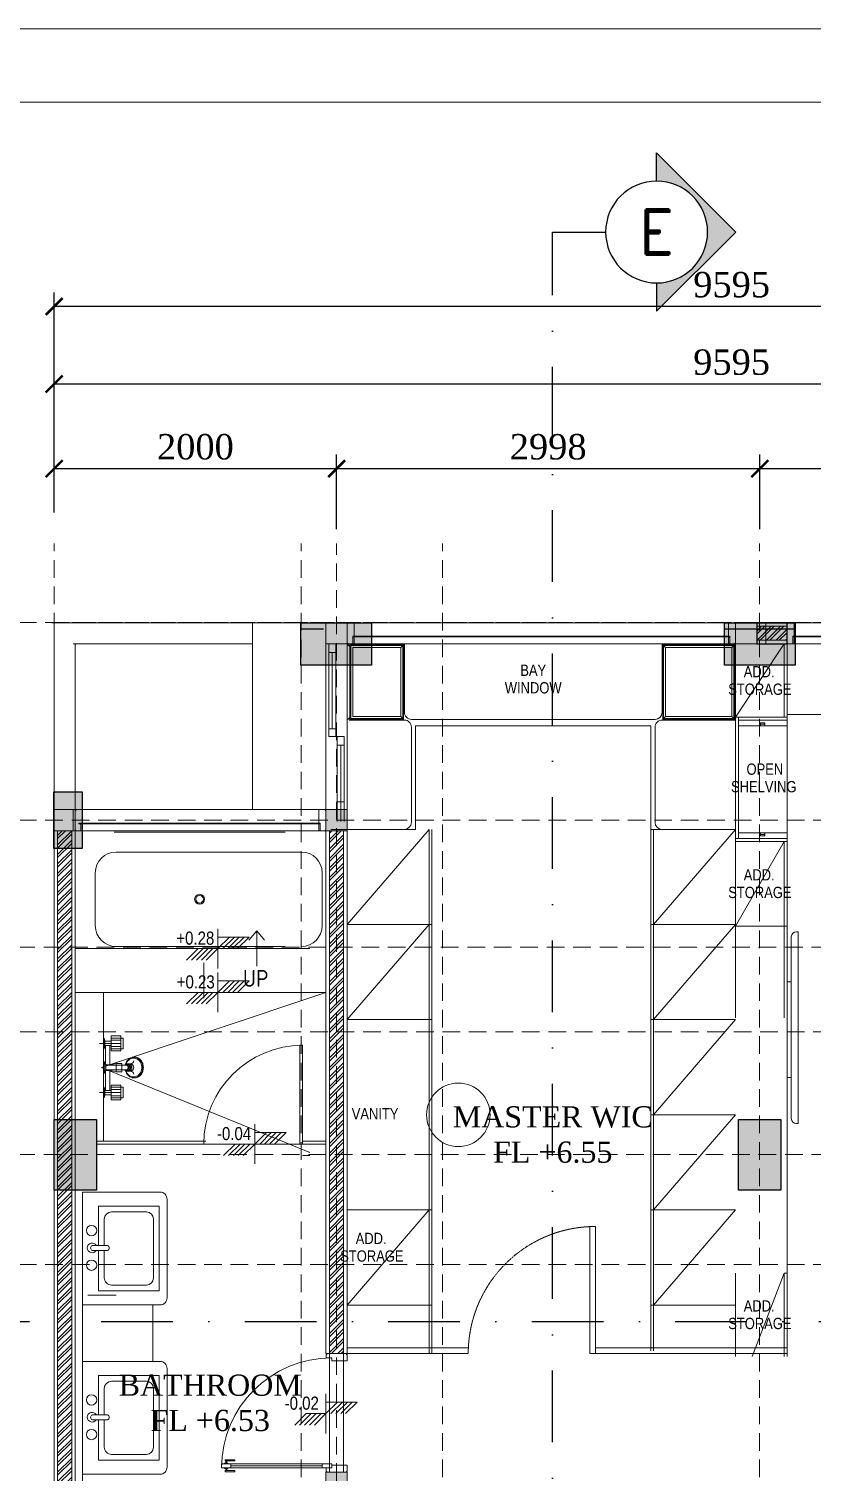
# Model space of a CAD drawing. Header units: millimetres. Extents: x -9564 to 494436, y -140371 to 4257.
# Drawn here: x 79834 to 85379, y -5972 to 4257 of the extents above; entities that cross this region are included whole.
import ezdxf
from ezdxf.enums import TextEntityAlignment as Align

# ---------------------------------------------------------------- set-up
doc = ezdxf.new("R2010")
doc.units = ezdxf.units.MM
doc.header["$MEASUREMENT"] = 0
for name, pattern in [('DASHDOTX2', [50.8, 25.4, -12.7, 0, -12.7]), ('DASHED2', [0.375, 0.25, -0.125]), ('HIDDEN2', [0.1875, 0.125, -0.0625]), ('SLD-Solid', [0])]:
    doc.linetypes.add(name, pattern=pattern)
doc.layers.get('DEFPOINTS').update_dxf_attribs({"lineweight": 18})
for name, color, linetype in [('1', 5, 'Continuous'), ('TEXT', 4, 'Continuous'), ('WALL', 90, 'Continuous')]:
    doc.layers.add(name, color=color, linetype=linetype)
for name, color, linetype, lineweight in [('28-Arsiran', 252, 'Continuous', 5), ('8', 8, 'Continuous', 5), ('AS', 8, 'HIDDEN2', 5), ('DIM', 1, 'Continuous', 5), ('DINDING', 1, 'Continuous', 20), ('DOOR OPENING', 4, 'SLD-Solid', 5), ('FURNITURE', 25, 'Continuous', 5), ('HATCH', 8, 'Continuous', 13), ('KOL', 5, 'Continuous', 18), ('LEGEND', 1, 'DASHED2', 50), ('TEXT 1', 210, 'Continuous', 5), ('XR-KOP A3_MOZART$0$KOP-A1$0$A-GRSKOP', 1, 'Continuous', 5)]:
    doc.layers.add(name, color=color, linetype=linetype, lineweight=lineweight)
doc.styles.add('0010-WKA13-TEXT', font='isocp.shx', dxfattribs={"height": 15})
doc.styles.add('Arial Narrow', font='ARIALN.TTF')
doc.styles.add('ROMAND', font='romand.shx', dxfattribs={"width": 0.7})
doc.styles.add('style1', font='times.ttf', dxfattribs={"height": 0.15})
doc.styles.add('style2', font='times.ttf', dxfattribs={"height": 0.18})
doc.dimstyles.new('ISO-25', dxfattribs={"dimtxt": 0.18, "dimasz": 0.12, "dimexe": 0.1, "dimexo": 0.1, "dimgap": 0.0625, "dimtad": 1, "dimtoh": 1, "dimdec": 0, "dimlfac": 1000, "dimtxsty": 'style2', "dimblk": 'ARCHTICK', "dimcen": 0.15, "dimclrd": 1, "dimclre": 1, "dimclrt": 4, "dimadec": 0, "dimazin": 0, "dimtfac": 1, "dimtdec": 0, "dimtmove": 0, "dimatfit": 3, "dimldrblk": 'OBLIQUE', "dimfxl": 1, "dimarcsym": 0})
pattern_1 = [(45, (-234119.49, -162929.193), (-33.675954, 33.675954), []), (45, (-234097.04, -162929.193), (-33.675954, 33.675954), [])]
pattern_2 = [(0, (0, 0), (0, 6.985), [5.08, -1.905]), (90, (0, 0), (-6.985, 4e-16), [5.08, -1.905])]

# ---------------------------------------------------------------- blocks, each defined once
blk = doc.blocks.new('as2')
at = {"layer": 'AS'}
for p, q in [((245.82, 142.109), (245.82, 163.539)), ((247.57, 142.109), (247.57, 163.539)), ((247.82, 142.271), (247.82, 163.539)), ((248.57, 142.109), (248.57, 163.539)), ((250.815, 142.109), (250.815, 163.539)), ((242.945, 162.978), (256.215, 162.978)), ((245.805, 162.978), (256.215, 162.978)), ((242.945, 161.578), (256.215, 161.578)), ((242.371, 160.678), (256.215, 160.678)), ((242.945, 160.078), (256.215, 160.078)), ((242.371, 159.208), (256.215, 159.208)), ((242.945, 158.428), (256.215, 158.428))]:
    blk.add_line(p, q, dxfattribs=at)
blk = doc.blocks.new('hsdh')
at = {"layer": 'XR-KOP A3_MOZART$0$KOP-A1$0$A-GRSKOP', "color": 0, "linetype": 'Continuous', "lineweight": 5}
blk.add_lwpolyline([(145480.1, 82601), (107945.4, 82601), (107945.4, 56196.5), (145480.1, 56196.5)], close=True, dxfattribs=at)
at = {"layer": 'XR-KOP A3_MOZART$0$KOP-A1$0$A-GRSKOP', "color": 5, "linetype": 'Continuous', "lineweight": 5}
blk.add_lwpolyline([(145016.9, 82137.7), (108408.6, 82137.7), (108408.6, 56659.8), (145016.9, 56659.8)], close=True, dxfattribs=at)
blk = doc.blocks.new('Shower - P')
for p, q in [((0, -146), (0, 146)), ((82, 146.3), (35.5, 146.3)), ((35.5, 146.3), (35.5, 76.3)), ((82, 146.3), (82, 76.3)), ((3, 136.3), (0, 136.3)), ((0, 126.3), (0, 96.3)), ((3, 86.3), (0, 86.3)), ((3, 136.3), (5.5, 121.3)), ((3, 136.3), (3, 86.3)), ((5.5, 101.3), (3, 86.3)), ((5.5, 121.3), (5.5, 101.3)), ((35.5, 121.3), (5.5, 121.3)), ((35.5, 101.3), (5.5, 101.3)), ((9, 101.3), (9, 10.2)), ((29, 101.3), (29, 11.1)), ((82, 76.3), (35.5, 76.3)), ((92, 136.3), (92, 86.3)), ((9, -111), (9, -16.1)), ((29, -111), (29, -17)), ((3, -96), (0, -96)), ((0, -136), (0, -106)), ((3, -146), (3, -96)), ((5.5, -111), (3, -96)), ((3, -146), (5.5, -131)), ((35.5, -111), (5.5, -111)), ((5.5, -131), (5.5, -111)), ((35.5, -131), (5.5, -131)), ((82, -86), (35.5, -86)), ((35.5, -156), (35.5, -86)), ((82, -156), (82, -86)), ((92, -146), (92, -96)), ((3, -146), (0, -146)), ((82, -156), (35.5, -156))]:
    blk.add_line(p, q)
at = {"color": 8}
for p, q in [((35.5, 111.3), (-19, 111.3)), ((92, 136.3), (35.5, 136.3)), ((82, 126.3), (35.5, 126.3)), ((82, 111.3), (35.5, 111.3)), ((82, 96.3), (35.5, 96.3)), ((92, 86.3), (35.5, 86.3)), ((35.5, -121), (-19, -121)), ((92, -96), (35.5, -96)), ((82, -106), (35.5, -106)), ((82, -121), (35.5, -121)), ((82, -136), (35.5, -136)), ((92, -146), (35.5, -146))]:
    blk.add_line(p, q, dxfattribs=at)
blk.add_lwpolyline([(60.4, 16.4), (60.4, -22.3), (86.1, -22.3), (86.1, 16.4)], close=True)
for centre, start, end in [((9.8, 220.3), 267.3376, 283.94297), ((9.8, -226.2), 76.05703, 92.6624)]:
    blk.add_arc(centre, 210, start, end)
blk = doc.blocks.new('TX 4225 - P')
for p, q in [((0, 0), (-26.5, 0)), ((0, 0), (26.5, 0)), ((0, -2.8), (-26.5, -2.8)), ((0, -10.5), (-13.5, -10.5)), ((-11.2, -10.5), (-11.2, -105.3)), ((0, -2.8), (26.5, -2.8)), ((0, -10.5), (13.5, -10.5)), ((11.2, -10.5), (11.2, -105.3))]:
    blk.add_line(p, q)
at = {"linetype": 'Continuous'}
for p, q in [((-26.5, 0), (-26.5, -2.8)), ((26.5, 0), (26.5, -2.8)), ((-26.5, -2.8), (-13.5, -10.5)), ((26.5, -2.8), (13.5, -10.5)), ((-17.8, -119), (-17.8, -128.2)), ((17.8, -119), (17.8, -128.2))]:
    blk.add_line(p, q, dxfattribs=at)
for points in [[(0, -185.1, -0.08228), (-18.8, -181.9, -0.091339), (-34.5, -173.1, -0.103805), (-45.4, -159.3, -0.114745), (-49.1, -143.8, -0.114745), (-45.5, -128.3, -0.103805), (-34.8, -114.4, -0.091339), (-19.2, -105.4, -0.017766), (-15.3, -104.2, -0.08413)], [(0, -180.4, -0.086014), (-17.3, -177.4, -0.092418), (-31.4, -169.2, -0.103199), (-41.2, -156.4, -0.112374), (-44.4, -142.1, -0.112374), (-41.2, -127.7, -0.103199), (-31.4, -114.9, -0.097293), (-16.5, -106.4, -0.086014)], [(-11.2, -99.8, 0.024317), (-12.5, -100.9, 0.101351), (-16.3, -106.2, 0.106183), (-17.6, -112.3, 0.106183), (-16.3, -118.5, 0.101351), (-12.5, -123.8, 0.095192), (-6.8, -127.3, 0.091252), (0, -128.6, 0.091252)], [(-11.2, -100.1, 0.019506), (-12.3, -100.9, 0.104907), (-16.1, -105.6, 0.119757), (-17.3, -110.8, 0.119757), (-16.1, -115.9, 0.104907), (-12.3, -120.6, 0.08904), (-6.8, -123.6, 0.080352), (0, -124.7, 0.080352)], [(-11.2, -104.6, 0.067587), (-11.6, -107.5, 0.101747), (-10.7, -111.7, 0.099781), (-8.2, -115.4, 0.097121), (-4.4, -117.8, 0.09532), (0, -118.6, 0.09532)], [(0, -128.6, 0.091252), (6.8, -127.3, 0.095192), (12.5, -123.8, 0.101351), (16.3, -118.5, 0.106183), (17.6, -112.3, 0.106183), (16.3, -106.2, 0.101351), (12.5, -100.9, 0.024317), (11.2, -99.8, 0.091252)], [(0, -124.7, 0.080352), (6.8, -123.6, 0.08904), (12.3, -120.6, 0.104907), (16.1, -115.9, 0.119757), (17.3, -110.8, 0.119757), (16.1, -105.6, 0.104907), (12.3, -100.9, 0.019506), (11.2, -100.1, 0.080352)], [(0, -185.1, 0.08228), (18.8, -181.9, 0.091339), (34.5, -173.1, 0.103805), (45.4, -159.3, 0.114745), (49.1, -143.8, 0.114745), (45.5, -128.3, 0.103805), (34.8, -114.4, 0.091339), (19.2, -105.4, 0.017766), (15.3, -104.2, 0.08413)], [(0, -118.6, 0.09532), (4.5, -117.8, 0.097121), (8.2, -115.4, 0.099781), (10.7, -111.7, 0.101747), (11.6, -107.5, 0.071052), (11.2, -104.5, 0.099781)], [(0, -180.4, 0.086014), (17.3, -177.4, 0.092418), (31.4, -169.2, 0.103199), (41.2, -156.4, 0.112374), (44.4, -142.1, 0.112374), (41.2, -127.7, 0.103199), (31.4, -114.9, 0.097293), (16.5, -106.4, 0.086014)], [(0, -188, -0.08228), (-18.8, -184.8, -0.091339), (-34.5, -176, -0.103805), (-45.4, -162.2, -0.114745), (-49.1, -146.7, -0.011566), (-49, -145.1, -0.103805)], [(0, -188, 0.08228), (18.8, -184.8, 0.091339), (34.5, -176, 0.103805), (45.4, -162.2, 0.114745), (49.1, -146.7, 0.011566), (49, -145.1, 0.103805)]]:
    blk.add_lwpolyline(points, format="xyb", dxfattribs=at)
for centre, radius, start, end in [((-31.2, -129.3), 13.4, 266.82402, 4.68695), ((0, -115.7), 18.1, 170.96147, 270), ((0, -124.9), 18.1, 190.44631, 270), ((-21.7, -114.3), 7.72, 332.29667, 52.3912), ((-9.9, -127.9), 8.46, 23.04546, 111.14097), ((0, -105.3), 11.2, 180, 0), ((0, -115.7), 18.1, 270, 9.03853), ((0, -124.9), 18.1, 270, 349.55369), ((9.9, -127.9), 8.46, 68.85903, 156.95454), ((21.7, -114.3), 7.72, 127.6088, 207.70333), ((31.2, -129.3), 13.4, 175.31305, 273.17598)]:
    blk.add_arc(centre, radius, start, end, dxfattribs=at)
blk = doc.blocks.new('SHOWER')
at = {"layer": '8', "color": 8, "ltscale": 0.75, "xscale": -1.5, "yscale": 1.5, "zscale": 1.5}
for name, p, rotation in [('TX 4225 - P', (0, 0), 180), ('Shower - P', (4, 0), 270)]:
    blk.add_blockref(name, p, dxfattribs=dict(at, rotation=rotation))
blk = doc.blocks.new('LAVBOX')
at = {"layer": '8'}
for p, q in [((-252, 169), (-252, 413)), ((-202, 463), (210, 463)), ((260, 413), (260, 169)), ((-18, 119), (-202, 119)), ((-18, 34), (-18, 141)), ((18, 34), (18, 141)), ((210, 119), (18, 119))]:
    blk.add_line(p, q, dxfattribs=at)
for points in [[(-18, 79), (-292, 79), (-292, 503), (300, 503)], [(300, 503), (300, 79), (18, 79)]]:
    blk.add_lwpolyline(points, dxfattribs=at)
for centre in [(-121, 30), (121, 30)]:
    blk.add_circle(centre, 36, dxfattribs=at)
for centre, radius, start, end in [((-202, 413), 50, 90, 180), ((210, 413), 50, 0, 90), ((-202, 169), 50, 180, 270), ((0, 133), 19.7, 25.7914, 154.2086), ((210, 169), 50, 270, 0), ((0, 34), 34.1, 121.2757, 58.7243), ((0, 43), 19.7, 205.7914, 334.2086)]:
    blk.add_arc(centre, radius, start, end, dxfattribs=at)
blk = doc.blocks.new('TV 65')
at = {"layer": 'FURNITURE', "linetype": 'Continuous', "ltscale": 0.5, "transparency": 33554687}
for p, q in [((89932, 176956), (91218, 176956)), ((90249, 176986), (90927, 176986)), ((90249, 176956), (90249, 176986)), ((90927, 176956), (90927, 176986)), ((89895, 176919), (89895, 176906)), ((89895, 176906), (91255, 176906)), ((91255, 176919), (91255, 176906))]:
    blk.add_line(p, q, dxfattribs=at)
for centre, start, end in [((89932, 176919), 90, 180), ((91218, 176919), 0, 90)]:
    blk.add_arc(centre, 36.8, start, end, dxfattribs=at)
blk = doc.blocks.new('KOLOM PRAKTIS')
at = {"layer": 'HATCH'}
h = blk.add_hatch(color=256, dxfattribs=at)
h.dxf.hatch_style = 1
h.paths.add_polyline_path([(-75, 75), (-75, -75), (75, -75), (75, 75)])
at = {"layer": 'KOL'}
blk.add_lwpolyline([(-75, -75), (75, -75), (75, 75), (-75, 75)], close=True, dxfattribs=at)
blk = doc.blocks.new('KSK 3A')
at = {"layer": 'DOOR OPENING', "linetype": 'Continuous'}
blk.add_line((0, 0), (0, 150), dxfattribs=at)
blk.add_lwpolyline([(50, 95), (40, 95), (40, 150), (5, 150), (5, 145), (0, 145), (0, 5), (5, 5), (5, 0), (50, 0)], close=True, dxfattribs=at)
blk = doc.blocks.new('_ArchTick')
at = {"color": 0, "linetype": 'ByBlock', "const_width": 0.15}
blk.add_lwpolyline([(-0.5, -0.5), (0.5, 0.5)], dxfattribs=at)
blk = doc.blocks.new('*D356')
at = {"layer": 'DEFPOINTS', "color": 0, "transparency": 16777216}
for p in [(285.974, 169.964), (283.974, 169.553), (285.974, 169.434)]:
    blk.add_point(p, dxfattribs=at)
at = {"layer": 'DIM', "color": 1, "lineweight": -2, "transparency": 16777216}
for p, q in [((283.974, 169.653), (283.974, 170.064)), ((285.974, 169.534), (285.974, 170.064)), ((283.974, 169.964), (285.974, 169.964))]:
    blk.add_line(p, q, dxfattribs=at)
at = {"layer": 'DIM', "color": 1, "lineweight": -2, "transparency": 16777216, "xscale": 0.12, "yscale": 0.12, "zscale": 0.12, "rotation": 180}
blk.add_blockref('_ArchTick', (283.974, 169.964), dxfattribs=at)
at = {"layer": 'DIM', "color": 1, "lineweight": -2, "transparency": 16777216, "xscale": 0.12, "yscale": 0.12, "zscale": 0.12}
blk.add_blockref('_ArchTick', (285.974, 169.964), dxfattribs=at)
at = {"layer": 'DIM', "color": 4, "transparency": 16777216, "insert": (284.974, 170.118), "char_height": 0.18, "attachment_point": 5, "style": 'style2'}
blk.add_mtext('2000', dxfattribs=at)
blk = doc.blocks.new('_Oblique')
at = {"color": 0, "linetype": 'ByBlock', "lineweight": -2}
blk.add_line((-0.5, -0.5), (0.5, 0.5), dxfattribs=at)
blk = doc.blocks.new('*D357')
at = {"layer": 'DEFPOINTS', "color": 0, "transparency": 16777216}
for p in [(288.971, 169.964), (285.974, 169.434), (288.971, 169.434)]:
    blk.add_point(p, dxfattribs=at)
at = {"layer": 'DIM', "color": 1, "lineweight": -2, "transparency": 16777216}
for p, q in [((285.974, 169.534), (285.974, 170.064)), ((288.971, 169.534), (288.971, 170.064)), ((285.974, 169.964), (288.971, 169.964))]:
    blk.add_line(p, q, dxfattribs=at)
at = {"layer": 'DIM', "color": 1, "lineweight": -2, "transparency": 16777216, "xscale": 0.12, "yscale": 0.12, "zscale": 0.12, "rotation": 180}
blk.add_blockref('_ArchTick', (285.974, 169.964), dxfattribs=at)
at = {"layer": 'DIM', "color": 1, "lineweight": -2, "transparency": 16777216, "xscale": 0.12, "yscale": 0.12, "zscale": 0.12}
blk.add_blockref('_ArchTick', (288.971, 169.964), dxfattribs=at)
at = {"layer": 'DIM', "color": 4, "transparency": 16777216, "insert": (287.472, 170.118), "char_height": 0.18, "attachment_point": 5, "style": 'style2'}
blk.add_mtext('2998', dxfattribs=at)
blk = doc.blocks.new('*D358')
at = {"layer": 'DEFPOINTS', "color": 0, "transparency": 16777216}
for p in [(293.569, 169.964), (288.971, 169.434), (293.569, 169.434)]:
    blk.add_point(p, dxfattribs=at)
at = {"layer": 'DIM', "color": 1, "lineweight": -2, "transparency": 16777216}
for p, q in [((288.971, 169.534), (288.971, 170.064)), ((293.569, 169.534), (293.569, 170.064)), ((288.971, 169.964), (293.569, 169.964))]:
    blk.add_line(p, q, dxfattribs=at)
at = {"layer": 'DIM', "color": 1, "lineweight": -2, "transparency": 16777216, "xscale": 0.12, "yscale": 0.12, "zscale": 0.12, "rotation": 180}
blk.add_blockref('_ArchTick', (288.971, 169.964), dxfattribs=at)
at = {"layer": 'DIM', "color": 1, "lineweight": -2, "transparency": 16777216, "xscale": 0.12, "yscale": 0.12, "zscale": 0.12}
blk.add_blockref('_ArchTick', (293.569, 169.964), dxfattribs=at)
at = {"layer": 'DIM', "color": 4, "transparency": 16777216, "insert": (291.27, 170.118), "char_height": 0.18, "attachment_point": 5, "style": 'style2'}
blk.add_mtext('4598', dxfattribs=at)
blk = doc.blocks.new('*D359')
at = {"layer": 'DEFPOINTS', "color": 0, "transparency": 16777216}
for p in [(293.569, 170.564), (283.974, 169.964), (293.569, 169.964)]:
    blk.add_point(p, dxfattribs=at)
at = {"layer": 'DIM', "color": 1, "lineweight": -2, "transparency": 16777216}
for p, q in [((283.974, 170.064), (283.974, 170.664)), ((293.569, 170.064), (293.569, 170.664)), ((283.974, 170.564), (293.569, 170.564))]:
    blk.add_line(p, q, dxfattribs=at)
at = {"layer": 'DIM', "color": 1, "lineweight": -2, "transparency": 16777216, "xscale": 0.12, "yscale": 0.12, "zscale": 0.12, "rotation": 180}
blk.add_blockref('_ArchTick', (283.974, 170.564), dxfattribs=at)
at = {"layer": 'DIM', "color": 1, "lineweight": -2, "transparency": 16777216, "xscale": 0.12, "yscale": 0.12, "zscale": 0.12}
blk.add_blockref('_ArchTick', (293.569, 170.564), dxfattribs=at)
at = {"layer": 'DIM', "color": 4, "transparency": 16777216, "insert": (288.771, 170.718), "char_height": 0.18, "attachment_point": 5, "style": 'style2'}
blk.add_mtext('9595', dxfattribs=at)
blk = doc.blocks.new('*D360')
at = {"layer": 'DEFPOINTS', "color": 0, "transparency": 16777216}
for p in [(283.974, 171.113), (283.974, 170.564), (293.569, 170.564)]:
    blk.add_point(p, dxfattribs=at)
at = {"layer": 'DIM', "color": 1, "lineweight": -2, "transparency": 16777216}
for p, q in [((283.974, 170.664), (283.974, 171.213)), ((293.569, 170.664), (293.569, 171.213)), ((293.569, 171.113), (283.974, 171.113))]:
    blk.add_line(p, q, dxfattribs=at)
at = {"layer": 'DIM', "color": 1, "lineweight": -2, "transparency": 16777216, "xscale": 0.12, "yscale": 0.12, "zscale": 0.12, "rotation": 180}
blk.add_blockref('_ArchTick', (283.974, 171.113), dxfattribs=at)
at = {"layer": 'DIM', "color": 1, "lineweight": -2, "transparency": 16777216, "xscale": 0.12, "yscale": 0.12, "zscale": 0.12}
blk.add_blockref('_ArchTick', (293.569, 171.113), dxfattribs=at)
at = {"layer": 'DIM', "color": 4, "transparency": 16777216, "insert": (288.771, 171.267), "char_height": 0.18, "attachment_point": 5, "style": 'style2'}
blk.add_mtext('9595', dxfattribs=at)
blk = doc.blocks.new('ARAH-4')
blk.add_hatch(color=8).paths.add_polyline_path([(-4.5, 0), (-7, 0), (0, -7), (7, 0), (4.5, 0, -1)])
at = {"color": 9}
for p, q in [((0, -7), (-7, 0)), ((-4.5, 0), (-7, 0)), ((0, -7), (7, 0)), ((4.5, 0), (7, 0))]:
    blk.add_line(p, q, dxfattribs=at)
blk.add_circle((0, 0), 4.5, dxfattribs=at)
at = {"color": 4, "style": 'ROMAND'}
blk.add_attdef('A', text='', height=4, dxfattribs=at).set_placement((0, 0), align=Align.MIDDLE_CENTER)
blk = doc.blocks.new('pot2')
at = {"layer": '1', "linetype": 'DASHDOTX2', "ltscale": 0.02}
for points in [[(167.88, 148.839), (167.502, 148.839), (167.502, 171.641), (167.88, 171.641)], [(160.243, 164.296), (160.243, 163.919), (176.635, 163.919), (176.635, 164.296)]]:
    blk.add_lwpolyline(points, dxfattribs=at)
ref = blk.add_blockref('ARAH-4', (168.24, 171.641), dxfattribs=dict(xscale=-0.08021946471751404, yscale=0.08021946471751404, zscale=0.08021946471751398, rotation=90))
ref.add_attrib('A', 'E', dxfattribs={"color": 4, "height": 0.321, "style": 'ROMAND'}).set_placement((168.24, 171.641), align=Align.MIDDLE_CENTER)
blk = doc.blocks.new('k4')
at = {"true_color": 0x636466}
h = blk.add_hatch(dxfattribs=at)
h.set_pattern_fill('ANGLE', color=251)
h.set_pattern_definition(pattern_2)
h.paths.add_polyline_path([(210.558, -20.392), (210.358, -20.392), (210.358, -20.792), (210.558, -20.792)])
h = blk.add_hatch(color=251, dxfattribs=at)
h.dxf.hatch_style = 1
h.paths.add_polyline_path([(210.558, -20.594), (210.358, -20.594), (210.358, -20.792), (210.558, -20.792)])
h.paths.add_polyline_path([(210.558, -20.392), (210.358, -20.392), (210.358, -20.594), (210.558, -20.594)])
for p, q in [((210.358, -20.392), (210.558, -20.392)), ((210.558, -20.392), (210.558, -20.792)), ((210.558, -20.792), (210.358, -20.792))]:
    blk.add_line(p, q)
blk.add_lwpolyline([(210.358, -20.392), (210.558, -20.392), (210.558, -20.792), (210.358, -20.792)], close=True)
blk = doc.blocks.new('kolom1')
at = {"true_color": 0x636466}
h = blk.add_hatch(dxfattribs=at)
h.set_pattern_fill('ANGLE', color=251)
h.set_pattern_definition(pattern_2)
h.paths.add_polyline_path([(201.312, -20.514), (201.612, -20.514), (201.612, -20.014), (201.312, -20.014)])
h = blk.add_hatch(color=251, dxfattribs=at)
h.dxf.hatch_style = 1
h.paths.add_polyline_path([(201.612, -20.014), (201.312, -20.014), (201.312, -20.514), (201.612, -20.514)])
blk.add_lwpolyline([(201.612, -20.014), (201.612, -20.514), (201.312, -20.514), (201.312, -20.014)], close=True)
blk = doc.blocks.new('KL3')
at = {"rotation": 270}
for p in [(371.364, -105.971), (374.364, -105.971)]:
    blk.add_blockref('kolom1', p, dxfattribs=at)
for name, p in [('k4', (138.744, -288.09)), ('kolom1', (147.791, -290.789)), ('kolom1', (152.636, -290.789))]:
    blk.add_blockref(name, p)
blk = doc.blocks.new('KUSEN PINTU')
at = {"layer": 'DOOR OPENING', "linetype": 'Continuous', "transparency": 33554687}
for p, q in [((-50, 110), (-30, 110)), ((-50, 0), (-50, 110)), ((-30, 110), (-30, 150)), ((-30, 150), (-5, 150)), ((-5, 150), (-5, 145)), ((-5, 145), (0, 145)), ((0, 145), (0, 5)), ((-5, 0), (-50, 0)), ((0, 5), (-5, 5)), ((-5, 5), (-5, 0))]:
    blk.add_line(p, q, dxfattribs=at)
at = {"layer": 'DOOR OPENING', "linetype": 'Continuous', "ltscale": 10, "transparency": 33554687}
for p, q in [((0, 145), (0, 150)), ((0, 5), (0, 0))]:
    blk.add_line(p, q, dxfattribs=at)
blk = doc.blocks.new('D1')
at = {"layer": 'DOOR OPENING', "linetype": 'Continuous', "transparency": 33554687}
for p, q in [((262.91, 162.47), (262.91, 162.537)), ((262.91, 162.537), (262.94, 162.537)), ((262.94, 162.537), (262.94, 162.47)), ((262.882, 162.442), (262.882, 162.51)), ((262.882, 162.51), (262.891, 162.51)), ((262.891, 162.442), (262.882, 162.442)), ((262.891, 162.51), (262.891, 162.442)), ((262.906, 162.494), (262.906, 162.513)), ((262.91, 162.492), (262.908, 162.492)), ((262.91, 162.515), (262.91, 162.492)), ((262.94, 162.47), (262.91, 162.47)), ((262.94, 162.515), (262.94, 162.492)), ((262.942, 162.515), (262.94, 162.515)), ((262.94, 162.492), (262.942, 162.492)), ((262.944, 162.494), (262.944, 162.513)), ((262.96, 162.51), (262.96, 162.442)), ((262.968, 162.51), (262.96, 162.51)), ((262.96, 162.442), (262.968, 162.442)), ((262.968, 162.442), (262.968, 162.51)), ((262.91, 161.825), (262.91, 161.757)), ((262.94, 161.757), (262.94, 161.825)), ((262.94, 161.757), (262.91, 161.757))]:
    blk.add_line(p, q, dxfattribs=at)
at = {"layer": 'DOOR OPENING', "linetype": 'Continuous', "ltscale": 10, "transparency": 33554687}
for p, q in [((262.891, 162.506), (262.906, 162.506)), ((262.891, 162.5), (262.906, 162.5)), ((262.91, 161.825), (262.91, 162.47)), ((262.925, 162.47), (262.925, 161.825)), ((262.94, 161.825), (262.94, 162.47)), ((262.944, 162.506), (262.96, 162.506)), ((262.944, 162.5), (262.96, 162.5))]:
    blk.add_line(p, q, dxfattribs=at)
at = {"layer": 'DOOR OPENING', "transparency": 33554687}
for p, q in [((262.908, 162.515), (262.91, 162.515)), ((262.94, 161.825), (262.91, 161.825)), ((262.91, 161.757), (262.91, 161.797))]:
    blk.add_line(p, q, dxfattribs=at)
at = {"layer": 'DOOR OPENING', "color": 8, "ltscale": 10, "transparency": 33554687}
blk.add_arc((262.91, 161.757), 0.78, 0, 90, dxfattribs=at)
at = {"layer": 'DOOR OPENING', "linetype": 'Continuous', "transparency": 33554687}
for centre, start, end in [((262.908, 162.513), 90, 180), ((262.908, 162.494), 180, 270), ((262.942, 162.513), 0, 90), ((262.942, 162.494), 270, 0)]:
    blk.add_arc(centre, 0.00169, start, end, dxfattribs=at)
at = {"layer": 'DOOR OPENING', "linetype": 'Continuous', "transparency": 33554687, "yscale": 0.001, "zscale": 0.001}
for p, xscale in [((262.88, 161.647), -0.001), ((263.72, 161.647), 0.001)]:
    blk.add_blockref('KUSEN PINTU', p, dxfattribs=dict(at, xscale=xscale))
blk = doc.blocks.new('fim4')
at = {"layer": 'DIM'}
for base, p1, p2, picture, middle in [((283.9735, 171.1129), (293.5685, 170.5635), (283.9735, 170.5635), '*D360', (288.771, 171.2672)), ((293.5685, 170.5635), (283.9735, 169.9635), (293.5685, 169.9635), '*D359', (288.771, 170.7178)), ((285.9735, 169.9635), (283.9735, 169.5529), (285.9735, 169.4339), '*D356', (284.9735, 170.1176)), ((288.971015, 169.963506), (285.973513, 169.433888), (288.971015, 169.433888), '*D357', (287.472264, 170.117823)), ((293.56852, 169.96351), (288.97101, 169.43389), (293.56852, 169.43389), '*D358', (291.26977, 170.11782))]:
    dim = blk.add_linear_dim(base=base, p1=p1, p2=p2, dimstyle='ISO-25', dxfattribs=at)
    dim.commit()
    dim.dimension.update_dxf_attribs({"geometry": picture, "text_midpoint": middle})

msp = doc.modelspace()

# ---------------------------------------------------------------- hatches: boundary and pattern name
at = {"layer": '28-Arsiran'}
h = msp.add_hatch(dxfattribs=at)
h.set_pattern_fill('ANSI32', color=256, scale=4.999999)
h.set_pattern_definition(pattern_1)
h.paths.add_polyline_path([(85202.138, -76.7072), (85202.138, 23.2928), (84987.1385, 23.2928), (84987.1385, -76.7072)])
h = msp.add_hatch(dxfattribs=at)
h.set_pattern_fill('ANSI32', color=256, scale=4.999999)
h.set_pattern_definition(pattern_1)
h.paths.add_polyline_path([(80137.1979, -1426.707), (80037.1979, -1426.707), (80037.1375, -14451.7046), (80137.1375, -14451.7046)])
h = msp.add_hatch(dxfattribs=at)
h.set_pattern_fill('ANSI32', color=256, scale=4.999999)
h.set_pattern_definition(pattern_1)
h.paths.add_polyline_path([(82062.258, -1426.7073), (81962.258, -1426.7073), (81962.1371, -5131.7065), (82062.1371, -5131.7065)])
at = {"layer": '8'}
h = msp.add_hatch(dxfattribs=at)
h.set_pattern_fill('ANSI32', color=256, scale=9999.998119)
h.set_pattern_definition([(45, (-122844450, -343579420), (-67351.908, 67351.908), []), (45, (-122799550, -343579420), (-67351.908, 67351.908), [])])
h.paths.add_polyline_path([(80137.1979, -1426.707), (80037.1979, -1426.707), (80037.1979, -13041.7049), (80137.1979, -13041.7049)])

# ---------------------------------------------------------------- linework, layer by layer
at = {"layer": '8', "linetype": 'Continuous', "transparency": 33554687}
for p, q in [((79997.1393, 48.2927), (81822.139, 48.2927)), ((80012.1375, -1416.7072), (80012.1375, 48.2927)), ((81417.1391, -1276.7073), (81417.1391, 48.2927)), ((80147.1393, -101.7073), (81417.1391, -101.7073)), ((80162.1375, -1416.7072), (80162.1375, -101.7073)), ((81937.1976, -1416.6912), (81937.1371, -101.7073)), ((82087.1975, -1416.6912), (82087.1371, -101.7073)), ((81447.0114, -2136.6911), (81391.7241, -2201.9703)), ((81447.0114, -2386.691), (81447.0114, -2136.6911)), ((81447.0114, -2136.6911), (81502.2987, -2201.9703)), ((80347.1636, -3104.2068), (81937.2428, -2573.2562)), ((80347.1636, -3104.2068), (81822.139, -3706.6988)), ((80312.1374, -3626.7067), (81087.1676, -3626.7067)), ((80312.1374, -3646.7067), (81937.2285, -3646.7067)), ((81772.1693, -3626.7067), (81937.2287, -3626.7067)), ((81772.1693, -3726.6987), (81822.1693, -3726.6987))]:
    msp.add_line(p, q, dxfattribs=at)
at = {"layer": '8'}
for p, q in [((84987.1385, 23.2928), (85202.138, 23.2928)), ((84987.1385, -76.7072), (85202.138, -76.7072)), ((80037.1979, -1426.707), (80037.1979, -13041.7049)), ((80137.1979, -1426.707), (80137.1979, -13041.7049)), ((81962.258, -1426.7073), (81962.1976, -5971.7063)), ((82062.258, -1426.7073), (82062.1975, -5971.7063)), ((82087.258, -4787.5395), (82667.1974, -4113.3727))]:
    msp.add_line(p, q, dxfattribs=at)
at = {"layer": '8', "transparency": 33554687}
for p, q in [((82492.1389, -101.6962), (82492.1389, -163.8094)), ((84837.1385, -1416.7052), (84837.1385, -101.7072)), ((85182.1378, -101.7072), (84837.1385, -621.7094)), ((85182.1378, -621.7094), (85182.1378, -101.7072)), ((82112.1371, -126.6962), (82092.1371, -106.6962)), ((82467.1389, -126.6962), (82487.1389, -106.6962)), ((84342.1386, -126.7073), (84322.1386, -106.7073)), ((84812.1385, -126.7073), (84832.1385, -106.7073)), ((86322.1383, -601.7072), (85202.138, -601.7073)), ((82112.1371, -616.6961), (82092.1371, -636.6961)), ((82467.1389, -616.6961), (82487.1389, -636.6961)), ((82572.1389, -1416.6912), (82572.1389, -681.6784)), ((84237.1386, -681.6784), (84237.1386, -1416.6912)), ((84342.1386, -616.7072), (84322.1386, -636.7072)), ((84812.1385, -616.7072), (84832.1385, -636.7072)), ((85202.1378, -621.7094), (84837.1385, -621.7094)), ((84857.1385, -1481.7093), (84857.1385, -621.7094)), ((84857.1385, -641.7094), (85202.138, -641.7094)), ((84857.1385, -681.7094), (85202.1381, -681.7095)), ((81972.1995, -1416.6912), (82572.1389, -1416.6912)), ((82087.1975, -2090.872), (82667.1974, -1416.7052)), ((84837.1385, -1416.7052), (84257.1386, -2090.8721)), ((84837.1385, -1481.7093), (85202.1381, -1481.7093)), ((85202.1378, -1501.7093), (84837.1385, -1501.7093)), ((84837.1385, -2101.7092), (85182.1383, -1501.7093)), ((84857.1385, -1441.7093), (85202.1381, -1441.7093)), ((85182.1384, -2751.7069), (85182.1383, -1501.7093)), ((82687.1974, -2090.872), (82087.1975, -2090.872)), ((82087.1975, -2765.0389), (82667.1974, -2090.872)), ((84237.1409, -2090.8721), (84837.1385, -2090.8721)), ((84837.1385, -2090.8721), (84257.1386, -2765.0389)), ((85202.1378, -2101.7092), (84837.1385, -2101.7092)), ((80362.1618, -2571.7069), (80162.1979, -2571.7069)), ((80347.1636, -2571.7069), (81937.2428, -2571.7069)), ((80362.1618, -3626.7067), (80362.1618, -2571.7069)), ((82687.1974, -2765.0389), (82087.1975, -2765.0389)), ((82667.1974, -5131.7065), (82667.1974, -2765.0389)), ((84237.1409, -2765.0389), (84837.1385, -2765.0389)), ((84837.1385, -2765.0389), (84257.1386, -3439.2058)), ((84237.1409, -3439.2058), (84837.1385, -3439.2058)), ((84837.1385, -3439.2058), (84257.1386, -4113.3727)), ((80212.1618, -6126.7061), (80212.1618, -3986.7066)), ((84237.1409, -4113.3727), (84837.1385, -4113.3727)), ((84837.1385, -4113.3727), (84257.1386, -4787.5395)), ((85182.1384, -4561.8565), (84955.9916, -5151.7065)), ((85182.1384, -4561.8565), (85202.1384, -4561.8565)), ((85182.1388, -4561.8565), (85182.1388, -5151.7065)), ((80450.7729, -4716.7065), (80250.773, -4716.7065)), ((80712.1618, -5186.7064), (80712.1618, -4786.7065)), ((84237.1409, -4787.5395), (84837.1385, -4787.5395)), ((82944.6388, -5091.7065), (82687.1974, -5091.7065)), ((84237.1386, -5091.7065), (83844.6387, -5091.7065)), ((83844.6387, -5131.7065), (83844.6387, -5091.7065))]:
    msp.add_line(p, q, dxfattribs=at)
at = {"layer": '8', "transparency": 33554559}
for p, q in [((85014.6384, -671.7094), (85014.6384, -681.7094)), ((85044.6384, -671.7094), (85044.6384, -681.7094)), ((85014.6383, -1451.7093), (85014.6383, -1441.7093)), ((85044.6383, -1451.7093), (85044.6383, -1441.7093))]:
    msp.add_line(p, q, dxfattribs=at)
at = {"layer": '8', "color": 8, "ltscale": 13, "transparency": 33554687}
for p, q in [((81648.0239, -1436.9759), (80436.7932, -1436.9759)), ((80451.7917, -1576.9598), (81762.1372, -1576.9598)), ((80304.0618, -1724.6897), (80304.0618, -2098.6925)), ((81910.7519, -1724.6897), (81910.7519, -2098.6925)), ((81648.0239, -2246.4224), (80436.7935, -2246.4224))]:
    msp.add_line(p, q, dxfattribs=at)
at = {"layer": '8', "ltscale": 5, "transparency": 33554687}
for p, q in [((82687.1974, -2765.0389), (82687.1974, -4113.3727)), ((82687.1974, -4113.3727), (82687.1974, -5131.7065))]:
    msp.add_line(p, q, dxfattribs=at)
at = {"layer": '8', "ltscale": 10, "transparency": 33554687}
for p, q in [((82087.258, -4113.3727), (82687.1974, -4113.3727)), ((82087.258, -4787.5395), (82687.1974, -4787.5395))]:
    msp.add_line(p, q, dxfattribs=at)
at = {"layer": '8', "transparency": 33554687}
for points in [[(82492.1389, -101.6962), (82492.1389, -586.6961, 0.4142135624), (82542.1389, -636.6961), (84267.1388, -636.6961, 0.4142121856), (84317.1388, -586.6964), (84317.1411, -101.7048)], [(81972.139, -1416.7052), (82492.1401, -1416.6924, 0.4142063866), (82542.1389, -1366.6924), (82542.1389, -691.7072, 0.4142135624), (82492.1389, -641.7072), (82102.1418, -641.7012)], [(84837.1385, -1416.7052), (84317.1374, -1416.6924, -0.4142063866), (84267.1386, -1366.6924), (84267.1386, -691.7072, -0.4142135624), (84317.1386, -641.7072), (84837.1385, -641.7072)], [(80212.1618, -4786.7065), (80762.1617, -4786.7065, 0.4142135624), (80812.1617, -4736.7065), (80812.1617, -4036.7066, 0.4142135624), (80762.1617, -3986.7066), (80212.1618, -3986.7066)], [(80212.1618, -5986.7062), (80762.1617, -5986.7062, 0.4142135624), (80812.1617, -5936.7062), (80812.1617, -5236.7064, 0.4142135624), (80762.1617, -5186.7064), (80212.1618, -5186.7064)]]:
    msp.add_lwpolyline(points, format="xyb", dxfattribs=at)
for points in [[(82107.1418, -636.6902), (82487.1389, -636.6961), (82487.1389, -106.6962), (82107.1418, -106.6903)], [(82113.1418, -630.6902), (82481.1389, -630.6961), (82481.1389, -112.6962), (82113.1418, -112.6903)], [(82127.1418, -616.6902), (82467.1389, -616.6961), (82467.1389, -126.6962), (82127.1418, -126.6903)], [(84322.1386, -636.7072), (84832.1385, -636.7072), (84832.1385, -106.7073), (84322.1386, -106.7073)], [(84328.1386, -630.7072), (84826.1385, -630.7072), (84826.1385, -112.7073), (84328.1386, -112.7073)], [(84342.1386, -616.7072), (84812.1385, -616.7072), (84812.1385, -126.7073), (84342.1386, -126.7073)], [(83844.6387, -5131.7065), (83804.6387, -5131.7065), (83804.6387, -4231.7066), (83844.6387, -4231.7066)]]:
    msp.add_lwpolyline(points, close=True, dxfattribs=at)
at = {"layer": '8'}
for points in [[(85014.6384, -661.7094), (85044.6384, -661.7094), (85044.6384, -671.7094), (85014.6384, -671.7094)], [(85014.6383, -1461.7093), (85044.6383, -1461.7093), (85044.6383, -1451.7093), (85014.6383, -1451.7093)]]:
    msp.add_lwpolyline(points, close=True, dxfattribs=at)
at = {"layer": '8', "linetype": 'Continuous', "transparency": 33554687}
msp.add_lwpolyline([(81772.1693, -3646.7067), (81752.1693, -3646.7067), (81752.1693, -2946.7069), (81772.1693, -2946.7069)], close=True, dxfattribs=at)
at = {"layer": '8', "transparency": 33554687}
for points in [[(82944.6388, -5131.7065), (82087.2102, -5131.7065), (82087.2102, -5091.7065), (82944.6388, -5091.7065)], [(83844.6387, -5091.7065), (85202.1384, -5091.7065), (85202.1384, -5131.7065), (83844.6387, -5131.7065)]]:
    msp.add_lwpolyline(points, dxfattribs=at)
at = {"layer": '8', "color": 8, "ltscale": 13, "transparency": 33554687}
for radius in [34.9203, 27.0414]:
    msp.add_circle((81042.4087, -1911.6911), radius, dxfattribs=at)
for centre, start, end in [((80451.7917, -1724.6897), 90, 180), ((81763.022, -1724.6897), 0, 90), ((80451.7917, -2098.6925), 180, 270), ((81763.022, -2098.6925), 270, 0)]:
    msp.add_arc(centre, 147.7299, start, end, dxfattribs=at)
at = {"layer": '8', "ltscale": 10, "transparency": 33554687}
msp.add_arc((81772.1693, -3646.7067), 700.2855, 90, 180, dxfattribs=at)
at = {"layer": '8', "linetype": 'DASHED2', "ltscale": 10, "transparency": 33554687}
msp.add_arc((83846.6248, -5132.7154), 901.9865, 92.6679937, 179.93591157, dxfattribs=at)
at = {"layer": 'DINDING'}
for p, q in [((84987.1385, 48.2928), (85052.1383, 48.2928)), ((84987.1385, -101.7072), (85052.1383, -101.7072))]:
    msp.add_line(p, q, dxfattribs=at)
for points in [[(80162.1979, -1426.707), (80162.1979, -13041.7049), (80012.1979, -13041.7049), (80012.1979, -1426.707)], [(82087.258, -1426.7073), (82087.1371, -5131.7065), (81937.1371, -5131.7065), (81937.258, -1426.7073)]]:
    msp.add_lwpolyline(points, close=True, dxfattribs=at)
at = {"layer": 'DOOR OPENING', "linetype": 'Continuous', "transparency": 33554687}
for p, q in [((81957.1371, -163.3766), (81957.1428, -703.3645)), ((81982.1371, -163.3766), (81982.1371, -703.3645)), ((82007.1371, -163.3766), (82007.1428, -703.3645)), ((82017.1413, -820.8686), (82017.147, -1360.8565)), ((82042.1413, -820.8686), (82042.1413, -1360.8565)), ((82067.1413, -820.8686), (82067.147, -1360.8565))]:
    msp.add_line(p, q, dxfattribs=at)
for points in [[(82087.1371, 48.3062), (84837.1385, 48.2927), (84837.1385, -101.7073), (82087.1371, -101.6938)], [(85202.1378, 48.2952), (87859.6379, 48.2926), (87859.6379, -101.7074), (85202.1378, -101.7048)], [(82137.1371, -46.7073), (84797.1385, -46.6938), (84797.1385, -51.6938), (82137.1371, -51.7073)], [(85242.1378, -46.7072), (87819.6379, -46.7072), (87819.6379, -51.7072), (85242.1378, -51.7072)], [(80147.1997, -1276.7073), (81887.1976, -1276.7073), (81887.1976, -1426.7073), (80147.1997, -1426.7073)], [(80187.1997, -1371.7073), (81887.1976, -1371.7073), (81887.1976, -1376.7073), (80187.1997, -1376.7073)]]:
    msp.add_lwpolyline(points, close=True, dxfattribs=at)
at = {"layer": 'DOOR OPENING', "color": 8, "linetype": 'Continuous', "ltscale": 0.75, "transparency": 33554687}
for points in [[(82007.1371, -101.708), (82007.1371, -163.3773), (81957.1371, -163.3773), (81957.1371, -101.708), (81987.1371, -101.708)], [(82137.1371, -101.7073), (82127.1371, -101.7073), (82127.1371, -51.7073), (82137.1371, -51.7073)], [(84787.1385, -101.6962), (84797.1385, -101.6962), (84797.1385, -51.6963), (84787.1385, -51.6963)], [(85252.1378, -101.7095), (85242.1378, -101.7095), (85242.1378, -51.7096), (85252.1378, -51.7096)], [(82007.1413, -703.3645), (82007.1413, -759.1992), (81957.1413, -759.1992), (81957.1413, -703.3645), (81987.1413, -703.3645)], [(82067.1413, -759.1992), (82067.1413, -820.8686), (82017.1413, -820.8686), (82017.1413, -759.1992), (82047.1413, -759.1992)], [(82067.1455, -1220.8726), (82067.1455, -1276.7073), (82017.1455, -1276.7073), (82017.1455, -1220.8726), (82047.1455, -1220.8726)], [(80212.1979, -1426.7073), (80202.1979, -1426.7073), (80202.1979, -1376.7073), (80212.1979, -1376.7073)], [(81887.1976, -1426.7073), (81897.1976, -1426.7073), (81897.1976, -1376.7073), (81887.1976, -1376.7073)]]:
    msp.add_lwpolyline(points, close=True, dxfattribs=at)
at = {"layer": 'FURNITURE', "linetype": 'Continuous', "transparency": 33554687}
for p, q in [((85202.138, -101.7072), (85202.1384, -5151.7065)), ((82572.1389, -681.6784), (84237.1386, -681.6784)), ((82667.1974, -2765.0389), (82667.1974, -1416.6912)), ((82687.1974, -2765.0389), (82687.1974, -1416.6912)), ((84237.1386, -1416.6912), (84837.1385, -1416.6912)), ((84237.1386, -1416.6912), (84237.1386, -5111.7065)), ((84257.1386, -1416.6912), (84257.1386, -5111.7065)), ((84837.1385, -2751.7069), (84837.1385, -1416.6912)), ((80162.1979, -2261.691), (81086.8819, -2261.691)), ((81071.8838, -2261.691), (81822.139, -2261.691)), ((80162.1979, -2361.691), (80162.1979, -2611.691)), ((81071.8838, -2611.691), (81071.8838, -2361.691)), ((84837.1385, -4561.8565), (84837.1385, -5151.7065))]:
    msp.add_line(p, q, dxfattribs=at)
msp.add_circle((82874.5341, -3439.1988), 225, dxfattribs=at)
at = {"layer": 'TEXT 1', "color": 210, "transparency": 33554687}
for p, q in [((81172.0462, -2121.6911), (81172.0462, -2401.691)), ((81172.0462, -2261.691), (81254.0563, -2179.681)), ((81254.0563, -2179.681), (81172.0462, -2179.681)), ((81206.8401, -2261.691), (81288.8502, -2179.681)), ((81241.6341, -2261.691), (81323.6441, -2179.681)), ((81254.0563, -2179.681), (81393.232, -2179.681)), ((81276.428, -2261.691), (81358.4381, -2179.681)), ((81311.2219, -2261.691), (81393.232, -2179.681)), ((80950.8604, -2343.7011), (81032.8705, -2261.691)), ((80985.6543, -2343.7011), (81067.6644, -2261.691)), ((81020.4482, -2343.7011), (81102.4583, -2261.691)), ((81032.8705, -2261.691), (81172.0462, -2261.691)), ((81055.2422, -2343.7011), (81137.2523, -2261.691)), ((81090.0361, -2343.7011), (81172.0462, -2261.691)), ((81172.0462, -2431.707), (81172.0462, -2711.7069)), ((81172.0462, -2571.7069), (81254.0563, -2489.6969)), ((81254.0563, -2489.6969), (81172.0462, -2489.6969)), ((81206.8401, -2571.7069), (81288.8502, -2489.6969)), ((81241.6341, -2571.7069), (81323.6441, -2489.6969)), ((81254.0563, -2489.6969), (81393.232, -2489.6969)), ((81276.428, -2571.7069), (81358.4381, -2489.6969)), ((81311.2219, -2571.7069), (81393.232, -2489.6969)), ((80950.8604, -2653.717), (81032.8705, -2571.7069)), ((80985.6543, -2653.717), (81067.6644, -2571.7069)), ((81020.4482, -2653.717), (81102.4583, -2571.7069)), ((81032.8705, -2571.7069), (81172.0462, -2571.7069)), ((81055.2422, -2653.717), (81137.2523, -2571.7069)), ((81090.0361, -2653.717), (81172.0462, -2571.7069)), ((81433.2941, -3506.7068), (81433.2941, -3786.7067)), ((81433.2941, -3646.7067), (81515.3042, -3564.6966)), ((81515.3042, -3564.6966), (81433.2941, -3564.6966)), ((81468.0881, -3646.7067), (81550.0982, -3564.6966)), ((81502.882, -3646.7067), (81584.8921, -3564.6966)), ((81515.3042, -3564.6966), (81654.48, -3564.6966)), ((81537.6759, -3646.7067), (81619.686, -3564.6966)), ((81572.4699, -3646.7067), (81654.48, -3564.6966)), ((81212.1083, -3728.7168), (81294.1184, -3646.7067)), ((81246.9023, -3728.7168), (81328.9123, -3646.7067)), ((81281.6962, -3728.7168), (81363.7063, -3646.7067)), ((81294.1184, -3646.7067), (81433.2941, -3646.7067)), ((81316.4901, -3728.7168), (81398.5002, -3646.7067)), ((81351.2841, -3728.7168), (81433.2941, -3646.7067)), ((81937.1371, -5417.1961), (81937.1371, -5697.196)), ((81937.1371, -5557.1961), (82019.1472, -5475.186)), ((82019.1472, -5475.186), (81937.1371, -5475.186)), ((81971.9311, -5557.1961), (82053.9411, -5475.186)), ((82006.725, -5557.1961), (82088.7351, -5475.186)), ((82019.1472, -5475.186), (82158.3229, -5475.186)), ((82041.5189, -5557.1961), (82123.529, -5475.186)), ((82076.3128, -5557.1961), (82158.3229, -5475.186)), ((81715.9513, -5639.2061), (81797.9614, -5557.1961)), ((81750.7452, -5639.2061), (81832.7553, -5557.1961)), ((81785.5392, -5639.2061), (81867.5493, -5557.1961)), ((81797.9614, -5557.1961), (81937.1371, -5557.1961)), ((81820.3331, -5639.2061), (81902.3432, -5557.1961)), ((81855.127, -5639.2061), (81937.1371, -5557.1961))]:
    msp.add_line(p, q, dxfattribs=at)
at = {"layer": 'WALL'}
msp.add_lwpolyline([(84987.1385, -101.7072), (85202.138, -101.7072), (85202.138, 48.2928), (84987.1385, 48.2928)], close=True, dxfattribs=at)

# ---------------------------------------------------------------- block references
at = {"xscale": 999.9998119083025, "yscale": 999.9998119083025, "zscale": 999.9998119083025}
for name, p in [('pot2', (-83961.3449, -168824.0698)), ('fim4', (-203961.3223, -168824.0698)), ('KL3', (-269090.4644, 307330.4118))]:
    msp.add_blockref(name, p, dxfattribs=at)
at = {"xscale": 999.9998119083025, "yscale": 999.9998119083025, "zscale": 999.9998119083025, "rotation": 90}
msp.add_blockref('D1', (243734.5741, -268852.0223), dxfattribs=at)
at = {"layer": '8', "transparency": 33554687, "xscale": -1, "rotation": 270}
msp.add_blockref('SHOWER', (80362.1618, -3104.2068), dxfattribs=at)
at = {"layer": 'DINDING', "xscale": 999.9998119083025, "yscale": 999.9998119083025, "zscale": 999.9998119083025}
msp.add_blockref('as2', (-165807.6002, -162929.1928), dxfattribs=at)
at = {"layer": 'DOOR OPENING', "color": 8, "transparency": 33554687, "xscale": -1, "rotation": 180}
for p in [(82087.1371, 48.2927), (85202.1378, 48.2904), (80162.1979, -1276.7073)]:
    msp.add_blockref('KSK 3A', p, dxfattribs=at)
at = {"layer": 'DOOR OPENING', "color": 8, "transparency": 33554687, "rotation": 180}
for p in [(84837.1385, 48.3037), (81937.1976, -1276.7073)]:
    msp.add_blockref('KSK 3A', p, dxfattribs=at)
at = {"layer": 'FURNITURE', "linetype": 'Continuous', "transparency": 33554687, "xscale": -1, "rotation": 90}
msp.add_blockref('TV 65', (262187.7522, 87753.0172), dxfattribs=at)
at = {"layer": 'FURNITURE', "color": 8, "transparency": 33554687, "xscale": 1.012322469938443, "yscale": 1.012322469938443, "zscale": 1.012322469938443, "rotation": 270}
for p in [(80247.4203, -4382.7065), (80247.4203, -5582.7063)]:
    msp.add_blockref('LAVBOX', p, dxfattribs=at)
at = {"layer": 'LEGEND', "xscale": 1.118963964633539, "yscale": 1.118963964633539, "zscale": 1.118963964633539}
msp.add_blockref('hsdh', (-46350.945, -88170.8627), dxfattribs=at)
at = {"layer": 'WALL', "transparency": 33554687}
for p in [(82012.1371, -26.7073), (84912.1385, -26.7072), (85127.138, -26.7072), (80087.1679, -1351.707), (82012.1975, -1351.7073), (82012.1371, -6046.7063)]:
    msp.add_blockref('KOLOM PRAKTIS', p, dxfattribs=at)

# ---------------------------------------------------------------- texts
at = {"layer": '8', "transparency": 33554687, "insert": (81530.8892, -2412.6322), "char_height": 119.99998, "width": 391.538006, "attachment_point": 3, "style": '0010-WKA13-TEXT'}
msp.add_mtext('UP', dxfattribs=at)
at = {"layer": 'TEXT', "char_height": 149.999972, "width": 3201.420249, "attachment_point": 5, "style": 'style1'}
for s, insert in [('\\A1;MASTER WIC\\PFL +6.55', (83542.9692, -3580.2998)), ('\\A1;BATHROOM\\P\\pxt3;FL +6.53', (81117.7504, -5481.9101))]:
    msp.add_mtext(s, dxfattribs=dict(at, insert=insert))
at = {"layer": 'TEXT 1', "transparency": 33554687, "style": 'Arial Narrow'}
for s, height, p in [('BAY', 79.99998, (83313.2367, -328.7696)), ('ADD.', 79.99998, (84895.2074, -338.7863)), ('WINDOW', 79.99998, (83203.602, -453.2492)), ('STORAGE', 79.99998, (84785.5727, -463.266)), ('OPEN', 79.99998, (84915.0681, -1029.4968)), ('SHELVING', 79.99998, (84805.4334, -1153.9765)), ('ADD.', 79.99998, (84895.2077, -1778.7873)), ('STORAGE', 79.99998, (84785.573, -1903.2669)), ('+0.28', 92.78382, (80877.657, -2233.747)), ('+0.23', 92.78382, (80880.5351, -2543.7629)), ('VANITY', 79.99998, (82119.6417, -3472.1848)), ('-0.04', 92.78382, (81165.3033, -3618.7627)), ('ADD.', 79.99998, (82147.7082, -4355.515)), ('STORAGE', 79.99998, (82038.0735, -4479.9947)), ('ADD.', 79.99998, (84895.2074, -4833.6207)), ('STORAGE', 79.99998, (84785.5727, -4958.1003)), ('-0.02', 92.78382, (81644.517, -5529.252))]:
    msp.add_text(s, height=height, dxfattribs=at).set_placement(p)

doc.saveas('drawing.dxf')
